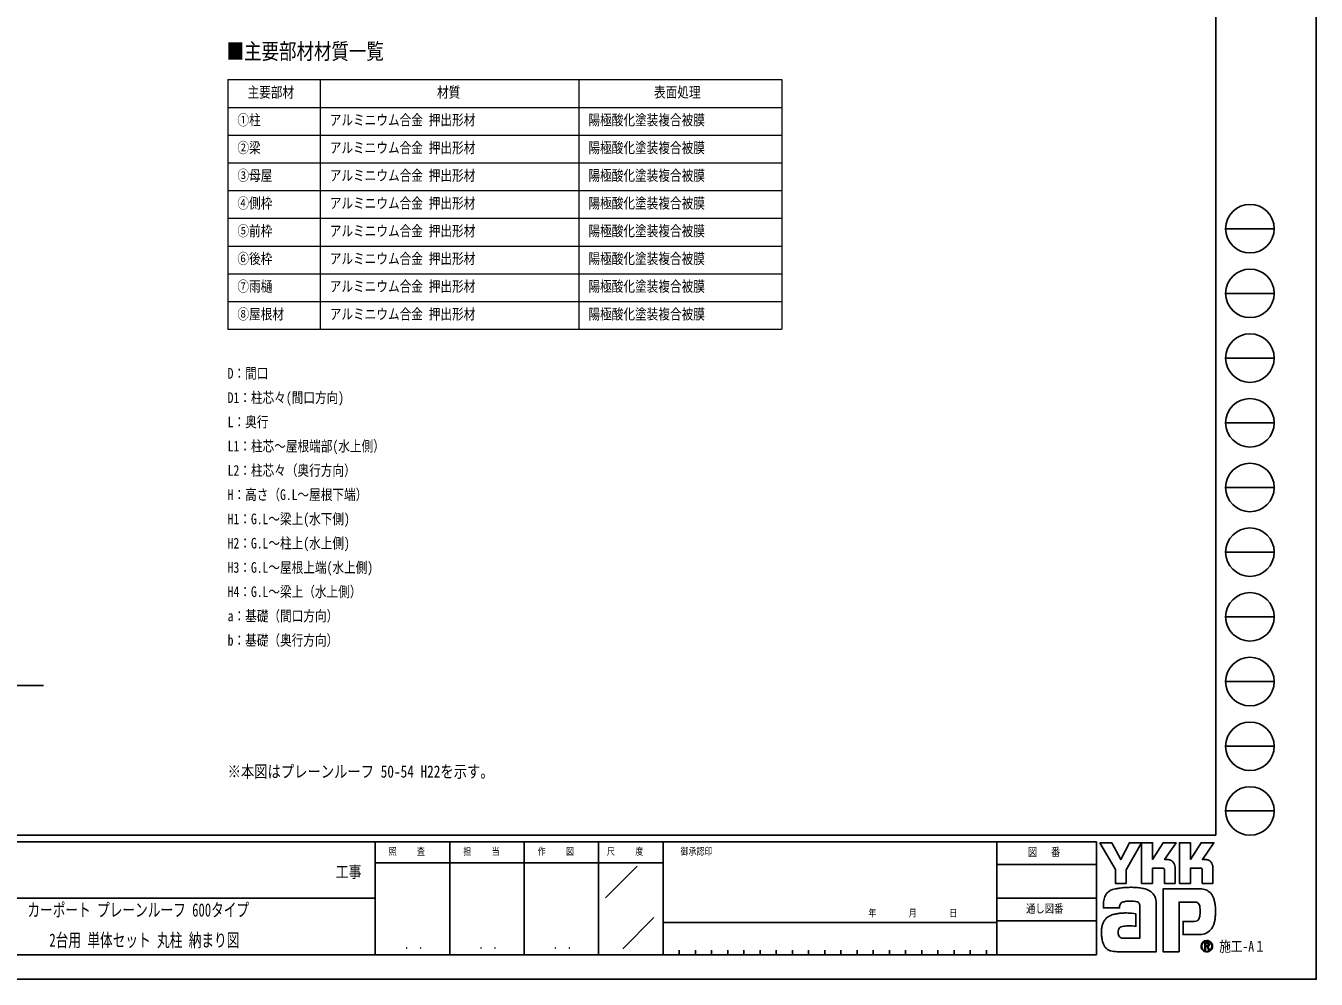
# Model space of a CAD drawing. Units: millimetres, scale not verified. Extents: x -14717 to 14718, y -10397 to 10401.
# Drawn here: x 750 to 14718, y -10389 to -74 of the extents above; entities that cross this region are included whole.
import ezdxf
from ezdxf.enums import TextEntityAlignment as Align

# ---------------------------------------------------------------- set-up
doc = ezdxf.new("R2010")
doc.units = ezdxf.units.MM
doc.header["$LTSCALE"] = 50
doc.layers.add('0-1_TABLE1', color=7, linetype='Continuous', lineweight=18)
for name, color, linetype in [('0-2_USER1', 3, 'Continuous'), ('0-5_YKK_A1', 4, 'Continuous'), ('0-7_YKK_ZWAK', 7, 'Continuous')]:
    doc.layers.add(name, color=color, linetype=linetype)
doc.styles.add('ＭＳ ゴシック', font='')
doc.styles.get('ＭＳ ゴシック').set_extended_font_data('MS Gothic')

msp = doc.modelspace()

# ---------------------------------------------------------------- linework, layer by layer
at = {"layer": '0-1_TABLE1'}
for p, q in [((2935.17, -656.5), (8935.17, -656.5)), ((2935.17, -656.5), (2935.17, -3356.5)), ((3935.17, -656.5), (3935.17, -3356.5)), ((6735.17, -656.5), (6735.17, -3356.5)), ((8935.17, -656.5), (8935.17, -3356.5)), ((2935.17, -956.5), (8935.17, -956.5)), ((2935.17, -1256.5), (8935.17, -1256.5)), ((2935.17, -1556.5), (8935.17, -1556.5)), ((2935.17, -1856.5), (8935.17, -1856.5)), ((2935.17, -2156.5), (8935.17, -2156.5)), ((2935.17, -2456.5), (8935.17, -2456.5)), ((2935.17, -2756.5), (8935.17, -2756.5)), ((2935.17, -3056.5), (8935.17, -3056.5)), ((2935.17, -3356.5), (8935.17, -3356.5))]:
    msp.add_line(p, q, dxfattribs=at)
at = {"layer": '0-5_YKK_A1'}
msp.add_line((-5149.66, -7211.5), (941.29, -7211.5), dxfattribs=at)
at = {"layer": '0-7_YKK_ZWAK'}
for p, q in [((13632.87, 9718.5), (13632.87, -8831.5)), ((13737.87, -2269), (14262.87, -2269)), ((13737.87, -2969), (14262.87, -2969)), ((13737.87, -3669), (14262.87, -3669)), ((13737.87, -4369), (14262.87, -4369)), ((13737.87, -5069), (14262.87, -5069)), ((13737.87, -5769), (14262.87, -5769)), ((13737.87, -6469), (14262.87, -6469)), ((13737.87, -7169), (14262.87, -7169)), ((13737.87, -7869), (14262.87, -7869)), ((13737.87, -8569), (14262.87, -8569)), ((13632.87, -8831.5), (-13667.13, -8831.5)), ((4532.87, -8901.5), (-17.13, -8901.5)), ((5337.87, -8901.5), (5337.87, -10126.5)), ((6142.87, -8901.5), (6142.87, -10126.5)), ((6947.87, -8901.5), (6947.87, -10126.5)), ((7647.87, -8901.5), (6947.87, -8901.5)), ((11261.62, -8901.5), (7647.87, -8901.5)), ((7647.87, -8901.5), (7647.87, -10126.5)), ((11261.62, -8901.5), (11261.62, -10126.5)), ((12337.87, -8901.5), (11261.62, -8901.5)), ((12337.87, -8901.5), (12337.87, -10126.5)), ((6947.87, -9129), (4532.87, -9129)), ((6947.87, -9129), (7647.87, -9129)), ((7025.17, -9508.02), (7367.93, -9165.25)), ((11261.62, -9146.5), (12337.87, -9146.5)), ((-17.13, -9514), (4532.87, -9514)), ((11261.62, -9514), (12337.87, -9514)), ((7212.65, -10059.96), (7549.42, -9723.19)), ((7647.87, -9776.5), (11261.62, -9776.5)), ((12337.87, -9759), (11261.62, -9759)), ((-17.13, -10126.5), (4532.87, -10126.5)), ((4532.87, -10126.5), (6947.87, -10126.5)), ((6947.87, -10126.5), (7647.87, -10126.5)), ((7647.87, -10126.5), (11261.62, -10126.5)), ((7822.87, -10074), (7822.87, -10126.5)), ((7997.87, -10074), (7997.87, -10126.5)), ((8172.87, -10074), (8172.87, -10126.5)), ((8347.87, -10074), (8347.87, -10126.5)), ((8522.87, -10074), (8522.87, -10126.5)), ((8697.87, -10074), (8697.87, -10126.5)), ((8872.87, -10074), (8872.87, -10126.5)), ((9047.87, -10074), (9047.87, -10126.5)), ((9222.87, -10074), (9222.87, -10126.5)), ((9397.87, -10074), (9397.87, -10126.5)), ((9572.87, -10074), (9572.87, -10126.5)), ((9747.87, -10074), (9747.87, -10126.5)), ((9922.87, -10074), (9922.87, -10126.5)), ((10097.87, -10074), (10097.87, -10126.5)), ((10272.87, -10074), (10272.87, -10126.5)), ((10447.87, -10074), (10447.87, -10126.5)), ((10622.87, -10074), (10622.87, -10126.5)), ((10797.87, -10074), (10797.87, -10126.5)), ((10972.87, -10074), (10972.87, -10126.5)), ((11147.87, -10074), (11147.87, -10126.5)), ((11261.62, -10126.5), (12337.87, -10126.5)), ((13533.66, -10087.93), (13533.66, -10087.93))]:
    msp.add_line(p, q, dxfattribs=at)
for points in [[(-14717.2, -10389), (14717.8, -10389), (14717.8, 10401), (-14717.2, 10401)], [(12376.37, -8912), (12505.21, -8912), (12601.95, -9094.35), (12698.44, -8912), (12827.37, -8912), (12662.15, -9205.97), (12662.15, -9353.47), (12544.64, -9353.47), (12544.64, -9202)]]:
    msp.add_lwpolyline(points, close=True, dxfattribs=at)
for points in [[(6947.87, -8901.5), (4532.87, -8901.5), (4532.87, -10126.5)], [(13057.21, -9187.13), (12945.99, -9187.13), (12945.99, -9353.34), (12827.5, -9353.34), (12827.5, -8912), (12945.99, -8912), (12945.99, -9092.55), (13062.54, -8912), (13201.74, -8912), (13076.86, -9094.74), (13081.28, -9094.74), (13086.17, -9094.74), (13091.18, -9094.74), (13096.01, -9094.74), (13100.33, -9094.74), (13103.81, -9094.74), (13106.14, -9094.74), (13106.98, -9094.74)], [(13466.59, -9187.13), (13355.49, -9187.13), (13355.49, -9353.47), (13236.94, -9353.47), (13236.94, -8912), (13355.49, -8912), (13355.49, -9092.55), (13471.91, -8912), (13611.11, -8912), (13486.23, -9094.74), (13490.7, -9094.74), (13495.61, -9094.74), (13500.63, -9094.74), (13505.45, -9094.74), (13509.75, -9094.74), (13513.21, -9094.74), (13515.52, -9094.74), (13516.36, -9094.74)], [(13141.07, -9101.75), (13155.22, -9109.83), (13167.2, -9120.37), (13176.84, -9132.92), (13183.94, -9147.02), (13188.34, -9162.24), (13189.84, -9178.12), (13189.84, -9353.76), (13074.24, -9353.76), (13074.24, -9203.93)], [(13550.49, -9101.75), (13564.68, -9109.83), (13576.71, -9120.37), (13586.39, -9132.92), (13593.54, -9147.02), (13597.96, -9162.24), (13599.48, -9178.12), (13599.48, -9353.47), (13483.61, -9353.47), (13483.61, -9203.93)], [(13401.34, -9554.27), (13234.48, -9554.27), (13234.48, -10091.5), (13059.61, -10091.5), (13059.61, -9411.77), (13466.03, -9411.77)], [(13575.8, -9459.79), (13587.2, -9474.19), (13595.75, -9488.13), (13601.71, -9500.75)], [(12617.09, -9557.09), (12608.95, -9561.67), (12602.61, -9567.26), (12597.81, -9573.79), (12594.32, -9581.18), (12591.92, -9589.36), (12590.36, -9598.24), (12589.42, -9607.76), (12588.85, -9617.84), (12413.91, -9618.26), (12414.42, -9594.33), (12415.39, -9567.45)], [(12977.28, -9511.08), (12982.25, -9531.16), (12985.06, -9552.65), (12985.95, -9575.55), (12985.95, -10091.5), (12563.73, -10091.5)], [(12684.11, -9673.35), (12717.23, -9675.53), (12743.26, -9678.45), (12760.29, -9681.18), (12766.39, -9682.81), (12766.39, -9816.65), (12747.03, -9814.61), (12725.8, -9813.46), (12704.06, -9813.02), (12683.2, -9813.08), (12664.59, -9813.47), (12649.59, -9813.98), (12639.59, -9814.43), (12635.95, -9814.62), (12620.82, -9817.39), (12607.77, -9821.72), (12596.81, -9827.64), (12587.93, -9835.19), (12581.14, -9844.39), (12576.44, -9855.27), (12573.83, -9867.85), (12573.3, -9882.17), (12574.97, -9897.91), (12578.31, -9910.93), (12583.12, -9921.46), (12589.19, -9929.76), (12596.31, -9936.08), (12604.27, -9940.67), (12612.86, -9943.77), (12621.86, -9945.63), (12807.72, -9945.63), (12807.72, -9601.76), (12807.77, -9594.94), (12807.42, -9588.28), (12806.54, -9581.85), (12805.05, -9575.76), (12802.82, -9570.09), (12799.75, -9564.92), (12795.73, -9560.34), (12790.66, -9556.44)], [(12790.66, -9556.44), (12779.76, -9552.16), (12762.33, -9548.53), (12740.09, -9545.86), (12714.78, -9544.43), (12688.09, -9544.54), (12661.77, -9546.49)], [(13460.69, -9657.49), (13460.47, -9635.21), (13459.41, -9615.14), (13456.9, -9597.52), (13452.33, -9582.57)], [(13561.27, -9867.4), (13545.12, -9879.95), (13528.31, -9889.82), (13510.94, -9897.18), (13493.15, -9902.22), (13475.07, -9905.11), (13456.82, -9906.03), (13277.06, -9906.03), (13277.06, -9764.82), (13378.43, -9764.82), (13397.12, -9764.56), (13413.55, -9762.97), (13427.65, -9758.83)], [(13561.42, -10013.09), (13561.34, -10011.04), (13561.08, -10009.06), (13560.66, -10007.17), (13560.07, -10005.36), (13559.31, -10003.64), (13558.39, -10002.03), (13557.32, -10000.53), (13556.08, -9999.14), (13554.46, -9997.71), (13552.66, -9996.46), (13550.69, -9995.4), (13548.56, -9994.52), (13546.27, -9993.84), (13543.84, -9993.35), (13541.27, -9993.05), (13538.57, -9992.95), (13512.04, -9992.95), (13512.04, -10070.99), (13520.06, -10070.99), (13520.06, -10000.91), (13538.57, -10000.91), (13540.48, -10000.97), (13542.28, -10001.16), (13543.96, -10001.47), (13545.52, -10001.9), (13546.95, -10002.45), (13548.25, -10003.11), (13549.41, -10003.89), (13550.43, -10004.78)], [(13553.56, -10013.09), (13553.07, -10016.84), (13551.73, -10019.8), (13549.71, -10022.05), (13547.21, -10023.69), (13544.4, -10024.8), (13541.47, -10025.49), (13538.59, -10025.84), (13535.95, -10025.93), (13529.01, -10025.93), (13532.51, -10031.89), (13555.43, -10071.25), (13564.6, -10071.25), (13542.5, -10033.37), (13544.57, -10032.96), (13546.54, -10032.43), (13548.42, -10031.8), (13550.18, -10031.06), (13551.84, -10030.21), (13553.38, -10029.25), (13554.79, -10028.19), (13556.08, -10027.01)]]:
    msp.add_lwpolyline(points, dxfattribs=at)
for centre in [(14000.37, -2269), (14000.37, -2969), (14000.37, -3669), (14000.37, -4369), (14000.37, -5069), (14000.37, -5769), (14000.37, -6469), (14000.37, -7169), (14000.37, -7869), (14000.37, -8569)]:
    msp.add_circle(centre, 262.5, dxfattribs=at)
for centre, radius, start, end in [((13057.83, -9203.53), 16.41, 358.57817, 92.1683), ((13107.16, -9182.16), 87.42, 78.26798, 90.11215), ((13108.41, -9175.8), 80.94, 66.19963, 78.22058), ((13467.28, -9203.45), 16.33, 358.29941, 92.43455), ((13516.53, -9182.32), 87.58, 78.27851, 90.10826), ((13517.73, -9176.18), 81.32, 66.2483, 78.23226), ((12570.92, -9553.51), 152.53, 152.2125, 163.4865), ((12547.58, -9541.44), 126.25, 138.03852, 152.12015), ((12547.56, -9542.03), 126.64, 122.60463, 137.83438), ((12564.3, -9569.11), 158.47, 108.37421, 122.42809), ((12590.82, -9663.42), 256.38, 100.93159, 107.35499), ((12677.49, -10083.86), 685.64, 97.86054, 101.37938), ((12718.17, -10366.53), 971.23, 94.90201, 97.9576), ((12720.94, -10389.16), 994, 91.6169, 94.94971), ((12717.09, -10228.21), 833.01, 87.51794, 91.66439), ((12727.91, -9996.22), 600.77, 81.92631, 87.59083), ((12759.86, -9777.31), 379.54, 73.67137, 82.05943), ((12807.24, -9618.71), 214.03, 60.60528, 73.9085), ((12826.64, -9580.03), 170.81, 52.17347, 59.90542), ((12843.99, -9557.57), 142.43, 43.55042, 52.14561), ((12853.55, -9548.33), 129.14, 34.48659, 43.50182), ((12853.61, -9548.13), 128.97, 25.58915, 34.43128), ((12842.14, -9553.51), 141.65, 17.43089, 25.54591), ((13459.39, -9598.75), 187.09, 78.73198, 87.96551), ((13464.88, -9570.69), 158.51, 69.03034, 78.69541), ((13469.99, -9557.05), 143.94, 59.39484, 68.9885), ((13472.36, -9552.9), 139.16, 50.3012, 59.3616), ((13471.49, -9553.88), 140.47, 42.05209, 50.28551), ((12732.62, -9585.6), 317.75, 171.55622, 176.72493), ((12624.94, -9569.53), 208.88, 163.48385, 171.57982), ((12663.27, -9666.7), 118.94, 102.4979, 112.84632), ((12686.28, -9765.98), 220.85, 96.37207, 102.75341), ((13402.3, -9640.04), 85.77, 77.94572, 90.63794), ((13409.75, -9605.06), 50.01, 60.20991, 77.92418), ((13414.58, -9595.97), 39.72, 39.8078, 59.75378), ((13407.79, -9601.16), 48.26, 22.65544, 39.38165), ((13402.12, -9593.84), 220.22, 14.76267, 25.00486), ((13267.06, -9630.65), 360.21, 7.9139, 14.95041), ((13132.15, -9650.27), 496.54, 2.54376, 8.01251), ((13054.82, -9654.34), 573.97, 357.76419, 2.60674), ((12573.9, -9851.01), 178.16, 153.89178, 164.94341), ((12547.55, -9838.34), 148.92, 142.04688, 153.80771), ((12542.46, -9834.7), 142.67, 130.60221, 141.94427), ((12550.86, -9844.8), 155.81, 120.60724, 130.53081), ((12567.45, -9873.01), 188.53, 112.58838, 120.58162), ((12589.78, -9926.65), 246.63, 106.61303, 112.59024), ((12624.88, -10044.65), 369.75, 99.87193, 106.59825), ((12644.55, -10155.45), 482.28, 94.78469, 99.91711), ((12654.13, -10265.7), 592.94, 90.80099, 94.81812), ((12655.58, -10347.79), 675.05, 87.57779, 90.82714), ((13411.32, -9722), 40.29, 293.91672, 314.09376), ((13405.82, -9717.15), 47.6, 314.78099, 333.92928), ((13370.47, -9699.98), 86.9, 334.00676, 347.34989), ((13274.04, -9677.65), 185.88, 347.14308, 355.40008), ((13063.01, -9659.52), 397.69, 355.2339, 0.29193), ((13347.22, -9706.91), 276.41, 339.22498, 347.31457), ((13192.32, -9670.77), 435.46, 347.15166, 352.97565), ((13076.89, -9655.76), 551.86, 352.8937, 357.82206), ((12733.77, -9876.2), 340.51, 174.55588, 182.47272), ((12924.04, -9873.21), 530.77, 181.90948, 187.89042), ((12631.74, -9866.43), 238.02, 164.97537, 174.56739), ((13444.6, -9735.85), 175.83, 311.57033, 318.66243), ((13424.25, -9718), 202.9, 318.67367, 325.29112), ((13476.56, -9756.99), 137.72, 326.23251, 339.61931), ((12700.72, -9904.62), 305.25, 187.80471, 196.36971), ((12582.82, -9939.45), 182.31, 196.3102, 208.20993), ((12531.47, -9966.78), 124.15, 208.29777, 223.35561), ((12519.89, -9976.97), 108.73, 223.64205, 239.63663), ((13533.38, -10032.73), 61.37, 179.86065, 225.14399), ((13533.76, -10032.66), 61.74, 90.09157, 179.92363), ((13533.37, -10032.46), 54.9, 134.8007, 180.12175), ((13533.15, -10032.82), 54.68, 179.75513, 225.29722), ((13533.53, -10032.15), 54.8, 89.86602, 135.149), ((13533.75, -10032.55), 61.63, 44.93442, 90.08536), ((13533.77, -10032.57), 55.21, 45.03108, 90.11509), ((13533.57, -10032.49), 55.44, 270.09072, 359.90926), ((13541.83, -10012.76), 11.73, 358.3894, 42.86139), ((13542.06, -10013.65), 19.37, 316.37674, 1.6565), ((13533.81, -10032.59), 55.2, 0.00643, 45.07115), ((13534.24, -10032.36), 61.15, 359.78949, 45.13288), ((13534.09, -10032.83), 61.3, 314.92572, 0.23508), ((12529.5, -9959.48), 128.68, 239.8785, 253.65355), ((12547.1, -9899.03), 191.64, 253.69102, 263.74909), ((12562, -9766.34), 325.16, 263.68487, 270.30455), ((13533.67, -10032.74), 61.57, 224.94536, 269.98445), ((13533.55, -10033.31), 54.62, 224.62822, 270.10973), ((13533.67, -10032.43), 61.88, 269.98802, 314.93777)]:
    msp.add_arc(centre, radius, start, end, dxfattribs=at)

# ---------------------------------------------------------------- texts
at = {"layer": '0-1_TABLE1', "style": 'ＭＳ ゴシック', "width": 0.8}
for s, p in [('主要部材', (3149.57, -885.25)), ('材質', (5200.77, -885.25)), ('表面処理', (7549.57, -885.25)), ('①柱', (3040.17, -1185.25)), ('アルミニウム合金 押出形材', (4040.17, -1185.25)), ('陽極酸化塗装複合被膜', (6840.17, -1185.25)), ('②梁', (3040.17, -1485.25)), ('アルミニウム合金 押出形材', (4040.17, -1485.25)), ('陽極酸化塗装複合被膜', (6840.17, -1485.25)), ('③母屋', (3040.17, -1785.25)), ('アルミニウム合金 押出形材', (4040.17, -1785.25)), ('陽極酸化塗装複合被膜', (6840.17, -1785.25)), ('④側枠', (3040.17, -2085.25)), ('アルミニウム合金 押出形材', (4040.17, -2085.25)), ('陽極酸化塗装複合被膜', (6840.17, -2085.25)), ('⑤前枠', (3040.17, -2385.25)), ('アルミニウム合金 押出形材', (4040.17, -2385.25)), ('陽極酸化塗装複合被膜', (6840.17, -2385.25)), ('⑥後枠', (3040.17, -2685.25)), ('アルミニウム合金 押出形材', (4040.17, -2685.25)), ('陽極酸化塗装複合被膜', (6840.17, -2685.25)), ('⑦雨樋', (3040.17, -2985.25)), ('アルミニウム合金 押出形材', (4040.17, -2985.25)), ('陽極酸化塗装複合被膜', (6840.17, -2985.25)), ('⑧屋根材', (3040.17, -3285.25)), ('アルミニウム合金 押出形材', (4040.17, -3285.25)), ('陽極酸化塗装複合被膜', (6840.17, -3285.25))]:
    msp.add_text(s, height=115.5, dxfattribs=at).set_placement(p, align=Align.BOTTOM_LEFT)
at = {"layer": '0-2_USER1', "style": 'ＭＳ ゴシック'}
for s, height, width, p in [('■主要部材材質一覧', 173.2, 0.8, (2923.59, -488.19)), ('D：間口', 115.5, 0.8, (2934.8, -3926.5)), ('D1：柱芯々(間口方向)', 115.5, 0.8, (2934.8, -4189)), ('L：奥行', 115.5, 0.8, (2934.8, -4451.5)), ('L1：柱芯～屋根端部(水上側）', 115.5, 0.8, (2934.8, -4714)), ('L2：柱芯々（奥行方向）', 115.5, 0.8, (2934.8, -4976.5)), ('H：高さ（G.L～屋根下端）', 115.5, 0.8, (2934.8, -5239)), ('H1：G.L～梁上(水下側)', 115.5, 0.8, (2934.8, -5501.5)), ('H2：G.L～柱上(水上側)', 115.5, 0.8, (2934.8, -5764)), ('H3：G.L～屋根上端(水上側)', 115.5, 0.8, (2934.8, -6026.5)), ('H4：G.L～梁上（水上側）', 115.5, 0.8, (2934.8, -6289)), ('a：基礎（間口方向）', 115.5, 0.8, (2934.8, -6551.5)), ('b：基礎（奥行方向）', 115.5, 0.8, (2934.8, -6814)), ('※本図はプレーンルーフ 50-54 H22を示す。', 132, 0.8, (2934.8, -8248)), ('カーポート プレーンルーフ 600タイプ', 143.7, 0.7, (766.96, -9754.92)), (' 2台用 単体セット 丸柱 納まり図', 143.7, 0.7, (936.18, -10081.58))]:
    msp.add_text(s, height=height, dxfattribs=dict(at, width=width)).set_placement(p, align=Align.BOTTOM_LEFT)
at = {"layer": '0-7_YKK_ZWAK', "style": 'ＭＳ ゴシック', "width": 0.8}
for s, height, p in [('照     査', 76.98, (4677.77, -9067.75)), ('担     当', 76.98, (5485.57, -9067.75)), ('作     図', 76.98, (6290.57, -9067.75)), ('尺     度', 76.98, (7040.27, -9067.75)), ('御承認印', 76.98, (7837.28, -9067.75)), ('図\u3000 番', 89.81, (11597.21, -9085.25)), ('工事', 128.3, (4103.47, -9330.13)), ('年        月        日', 76.98, (9869.97, -9735.25)), ('通し図番', 89.81, (11577.61, -9697.75)), ('． ．', 90.71, (4847.8, -10089.23)), ('． ．', 90.71, (5652.8, -10089.23)), ('． ．', 90.71, (6457.8, -10089.23)), ('施工-A１', 115.5, (13667.87, -10126.5))]:
    msp.add_text(s, height=height, dxfattribs=at).set_placement(p, align=Align.BOTTOM_LEFT)

doc.saveas('drawing.dxf')
